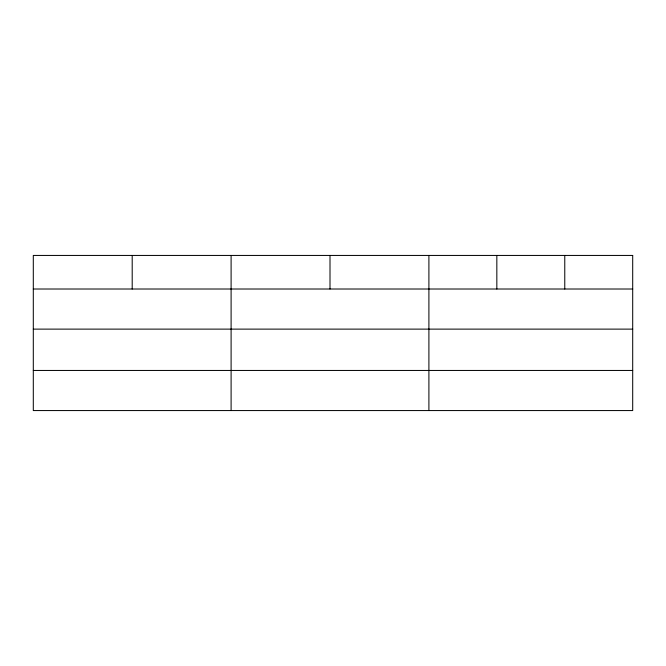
<?xml version="1.0" encoding="UTF-8"?>
<svg xmlns="http://www.w3.org/2000/svg" width="666" height="666" viewBox="0 0 666 666"><rect width="100%" height="100%" fill="white"/><g stroke="black" fill="none" stroke-linecap="round" stroke-linejoin="round"><path stroke-width="1" d="M33.3 289.011L632.7 289.011M33.3 329.121L632.7 329.121M33.3 370.454L632.7 370.454M564.768 255.436L564.768 289.011M496.836 255.436L496.836 289.011M428.904 255.436L428.904 410.564M330.003 255.436L330.003 289.011M231.102 255.436L231.102 410.564M132.201 255.436L132.201 289.011M632.7 255.436L33.3 255.436L33.3 410.564L632.7 410.564L632.7 255.436"/></g></svg>
